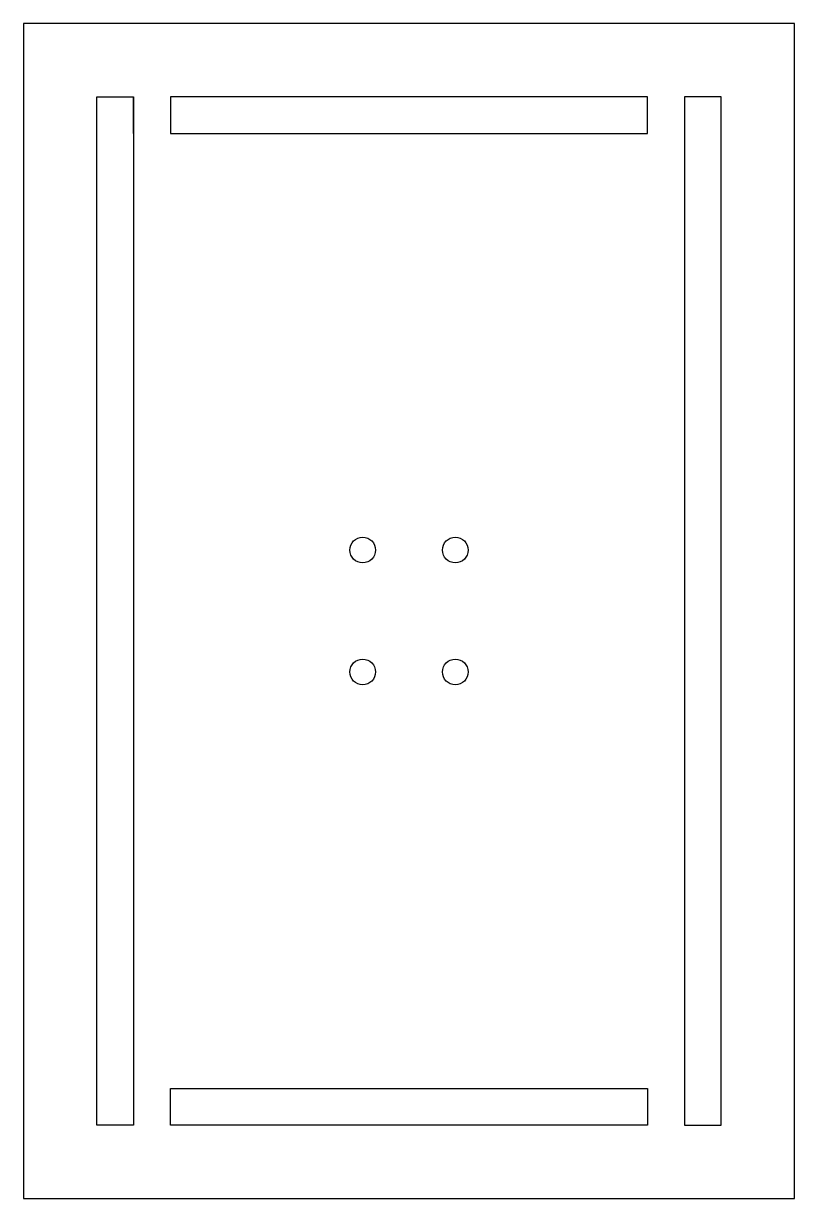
# Model space of a CAD drawing. Header units: millimetres. Extents: x -58 to 47, y -67 to 93.
import ezdxf

# ---------------------------------------------------------------- set-up
doc = ezdxf.new("R2010")
doc.units = ezdxf.units.MM
doc.layers.get('0').update_dxf_attribs({"linetype": 'CONTINUOUS'})

msp = doc.modelspace()

# ---------------------------------------------------------------- linework, layer by layer
for p, q in [((-47.7, 82.7), (-42.7, 82.7)), ((-47.7, -57.3), (-47.7, 82.7)), ((-42.7, 82.7), (-42.7, -57.3)), ((-42.7, 77.7), (-42.7, 82.7)), ((-42.7, -52.3), (-42.7, -57.3)), ((-42.7, -57.3), (-47.7, -57.3))]:
    msp.add_line(p, q)
for points in [[(-57.7, -67.3), (47.3, -67.3), (47.3, 92.7), (-57.7, 92.7)], [(-37.7, 77.7), (27.3, 77.7), (27.3, 82.7), (-37.7, 82.7)], [(37.3, 82.7), (32.3, 82.7), (32.3, -57.3), (37.3, -57.3)], [(-37.7, -52.3), (27.3, -52.3), (27.3, -57.3), (-37.7, -57.3)]]:
    msp.add_lwpolyline(points, close=True)
for centre in [(-11.5, 21), (1.1, 21), (-11.5, 4.4), (1.1, 4.4)]:
    msp.add_circle(centre, 1.75)

doc.saveas('drawing.dxf')
